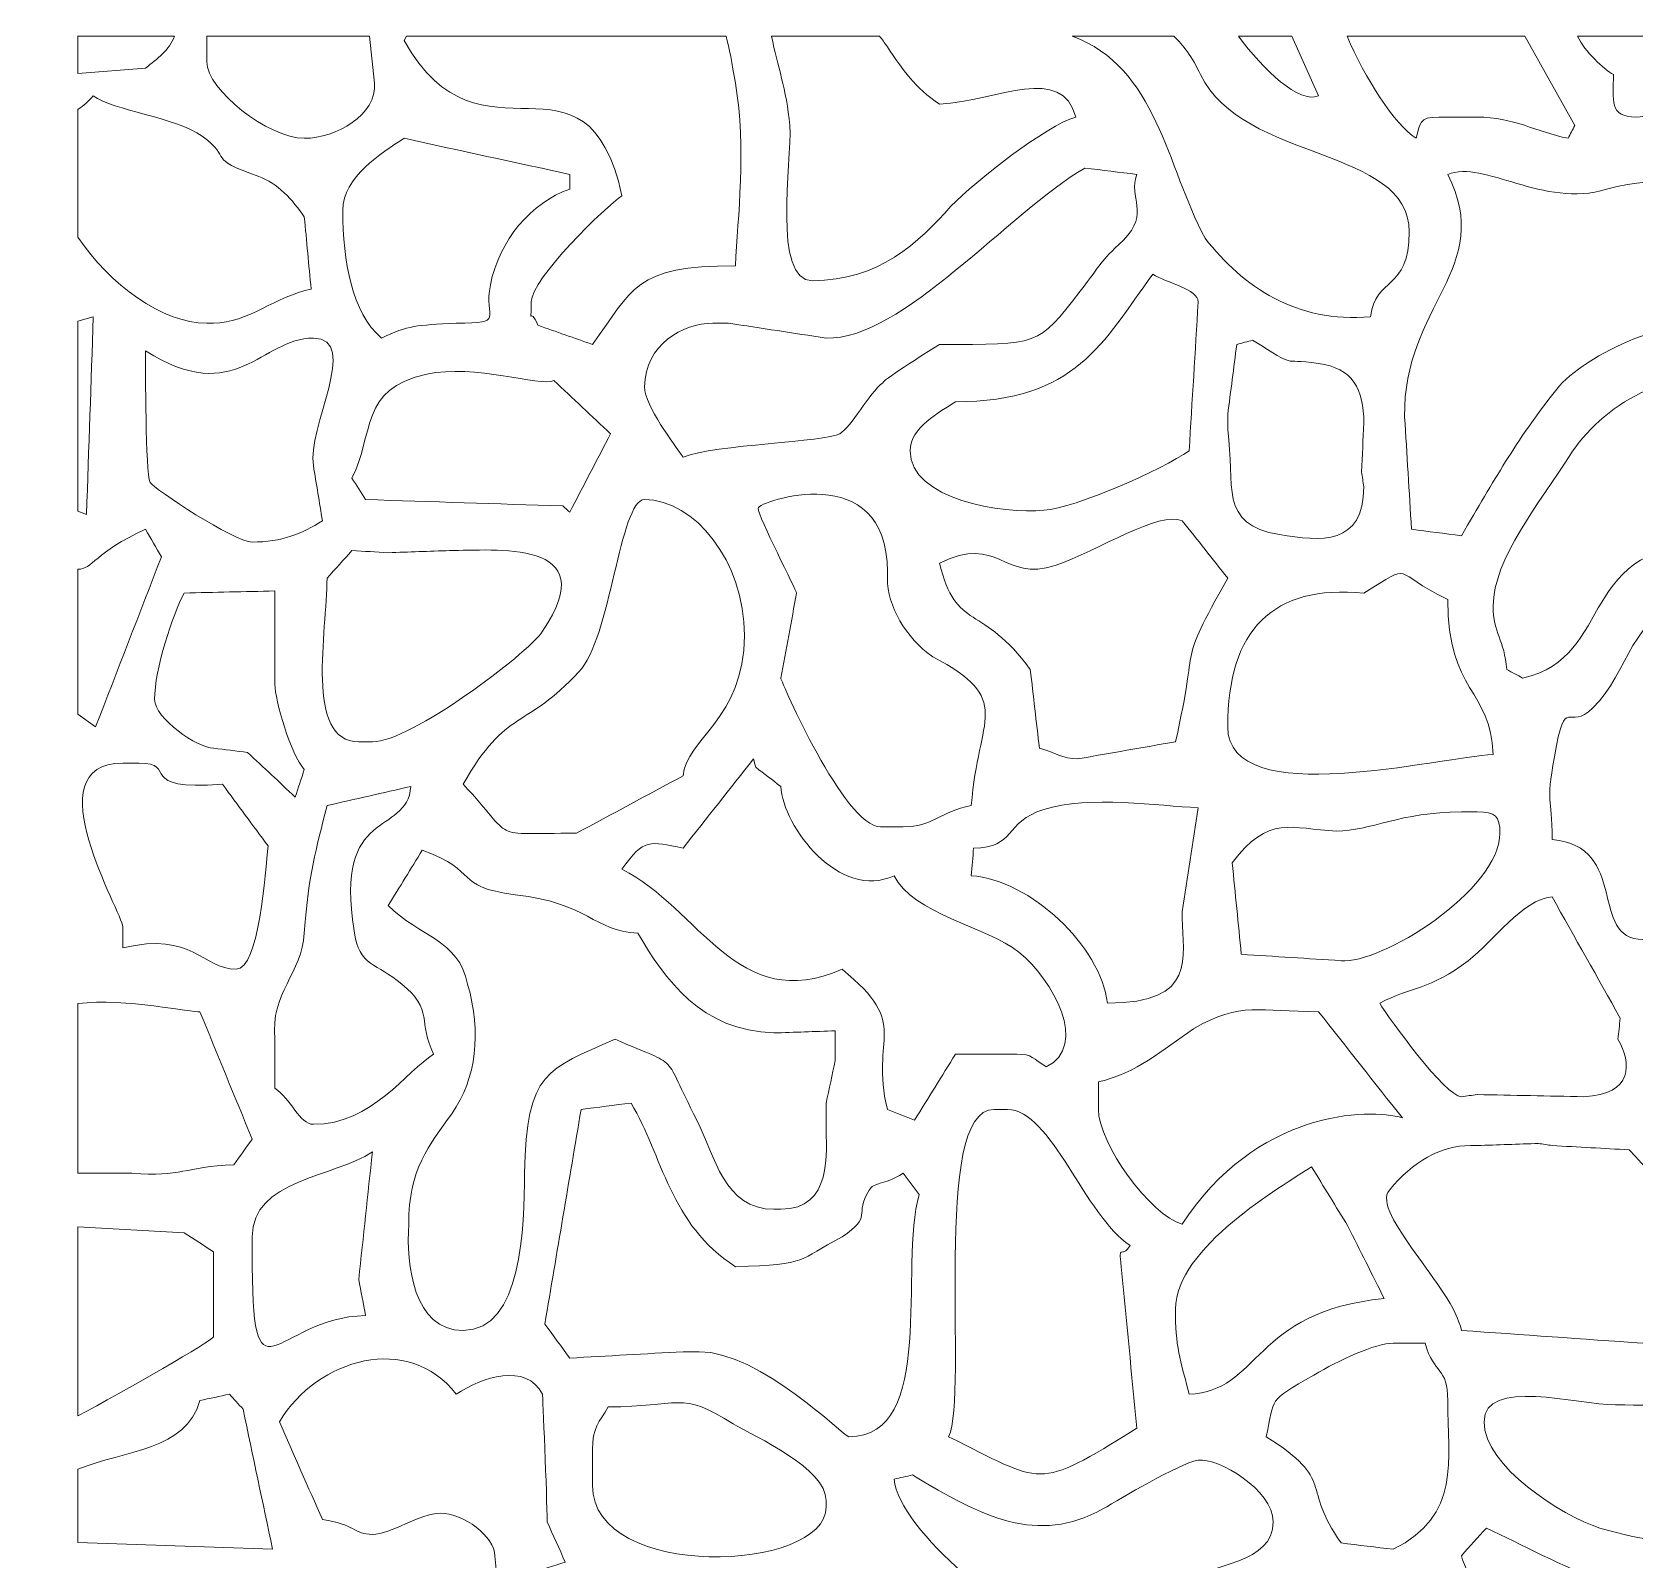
# Model space of a CAD drawing. Header units: millimetres. Extents: x -1220 to 1200, y -590 to 592.
# Drawn here: x -1220 to -540, y -56 to 592 of the extents above; entities that cross this region are included whole.
import ezdxf

# ---------------------------------------------------------------- set-up
doc = ezdxf.new("R2010")
doc.units = ezdxf.units.MM
doc.header["$MEASUREMENT"] = 0
doc.layers.add('Layer 1', color=7, linetype='Continuous')

msp = doc.modelspace()

# ---------------------------------------------------------------- linework, layer by layer
at = {"layer": 'Layer 1', "color": 250, "lineweight": 20}
for points, knots in [([(-1060.7103, 589.9734), (-1060.7103, 589.9734), (-925.1628, 589.9734), (-925.1628, 589.9734), (-923.9048, 584.9845), (-922.6347, 578.5196), (-921.2649, 570.1056), (-916.4563, 542.1663), (-920.3043, 513.3251), (-921.2649, 492.5988), (-964.5622, 492.5988), (-964.5622, 482.6845), (-981.8796, 459.2514), (-989.5758, 461.9545), (-997.2718, 464.6593), (-1004.9701, 467.3624), (-1008.8181, 476.375), (-1007.8556, 465.5591), (-1007.8556, 477.2766), (-1007.8556, 487.1908), (-976.1064, 517.8314), (-969.3708, 522.3397), (-984.7651, 591.7356), (-1029.021, 529.5472), (-1061.7348, 588.1309), (-1061.7348, 588.1309), (-1060.7103, 589.9734), (-1060.7103, 589.9734)], [0, 0, 0, 0, 0.11111111, 0.11111111, 0.11111111, 0.22222222, 0.22222222, 0.22222222, 0.33333333, 0.33333333, 0.33333333, 0.44444444, 0.44444444, 0.44444444, 0.55555556, 0.55555556, 0.55555556, 0.66666667, 0.66666667, 0.66666667, 0.77777778, 0.77777778, 0.77777778, 0.88888889, 0.88888889, 0.88888889, 1, 1, 1, 1]), ([(-1200.05, 574.1723), (-1200.05, 574.1723), (-1200.05, 589.9734), (-1200.05, 589.9734), (-1200.05, 589.9734), (-1159.1469, 589.9734), (-1159.1469, 589.9734), (-1161.3794, 583.9669), (-1166.3976, 580.4408), (-1171.414, 576.4134), (-1171.414, 576.4134), (-1200.05, 574.1723), (-1200.05, 574.1723)], [0, 0, 0, 0, 0.25, 0.25, 0.25, 0.5, 0.5, 0.5, 0.75, 0.75, 0.75, 1, 1, 1, 1]), ([(-1145.436, 589.9734), (-1145.436, 589.9734), (-1076.4142, 589.9734), (-1076.4142, 589.9734), (-1076.4142, 589.9734), (-1074.2395, 570.1056), (-1074.2395, 570.1056), (-1073.2789, 556.5868), (-1090.5963, 546.6725), (-1104.0656, 546.6725), (-1119.46, 546.6725), (-1145.436, 567.4008), (-1145.436, 579.1164), (-1145.436, 579.1164), (-1145.436, 589.9734), (-1145.436, 589.9734)], [0, 0, 0, 0, 0.2, 0.2, 0.2, 0.4, 0.4, 0.4, 0.6, 0.6, 0.6, 0.8, 0.8, 0.8, 1, 1, 1, 1]), ([(-905.8985, 589.9734), (-905.8985, 589.9734), (-860.1209, 589.9734), (-860.1209, 589.9734), (-859.0864, 588.6678), (-857.9902, 587.1694), (-856.806, 585.4259), (-850.0704, 575.5117), (-845.2597, 568.3024), (-834.6781, 561.0912), (-809.6625, 562.8945), (-782.722, 578.2166), (-776.9509, 555.6833), (-789.4576, 552.0805), (-819.2817, 528.6474), (-829.8654, 517.8314), (-843.3368, 502.5111), (-860.6542, 486.2892), (-888.5551, 486.2892), (-905.8725, 486.2892), (-897.2138, 536.7583), (-898.1764, 552.0805), (-899.6481, 567.9376), (-903.3683, 576.9353), (-905.8985, 589.9734)], [0, 0, 0, 0, 0.125, 0.125, 0.125, 0.25, 0.25, 0.25, 0.375, 0.375, 0.375, 0.5, 0.5, 0.5, 0.625, 0.625, 0.625, 0.75, 0.75, 0.75, 0.875, 0.875, 0.875, 1, 1, 1, 1]), ([(-778.4245, 589.9734), (-778.4245, 589.9734), (-735.3768, 589.9734), (-735.3768, 589.9734), (-731.331, 586.2622), (-727.5788, 581.2527), (-724.0363, 573.7085), (-705.9301, 536.4067), (-635.5204, 543.081), (-635.5204, 507.0175), (-635.5204, 481.781), (-649.9522, 488.0906), (-651.8772, 470.967), (-683.6264, 468.264), (-705.7543, 483.5843), (-722.1113, 504.3145), (-738.3223, 534.6557), (-742.6856, 577.0494), (-778.4245, 589.9734)], [0, 0, 0, 0, 0.16666667, 0.16666667, 0.16666667, 0.33333333, 0.33333333, 0.33333333, 0.5, 0.5, 0.5, 0.66666667, 0.66666667, 0.66666667, 0.83333333, 0.83333333, 0.83333333, 1, 1, 1, 1]), ([(-707.9091, 589.9734), (-707.9091, 589.9734), (-685.244, 589.9734), (-685.244, 589.9734), (-685.244, 589.9734), (-674.0051, 564.6977), (-674.0051, 564.6977), (-682.1726, 561.1661), (-697.3113, 575.6969), (-707.9091, 589.9734)], [0, 0, 0, 0, 0.33333333, 0.33333333, 0.33333333, 0.66666667, 0.66666667, 0.66666667, 1, 1, 1, 1]), ([(-661.8299, 589.9734), (-661.8299, 589.9734), (-586.428, 589.9734), (-586.428, 589.9734), (-586.428, 589.9734), (-565.2884, 552.0805), (-565.2884, 552.0805), (-566.249, 550.2772), (-567.2116, 548.4758), (-568.1741, 546.6725), (-581.6433, 549.3756), (-591.2645, 555.6833), (-606.6569, 555.6833), (-612.1084, 555.6833), (-617.5601, 555.6833), (-623.0137, 555.6833), (-631.6724, 555.6833), (-630.7118, 552.9803), (-632.6349, 546.6725), (-641.4354, 552.3779), (-654.5092, 572.3523), (-661.8299, 589.9734)], [0, 0, 0, 0, 0.14285714, 0.14285714, 0.14285714, 0.28571429, 0.28571429, 0.28571429, 0.42857143, 0.42857143, 0.42857143, 0.57142857, 0.57142857, 0.57142857, 0.71428571, 0.71428571, 0.71428571, 0.85714286, 0.85714286, 0.85714286, 1, 1, 1, 1]), ([(-564.1402, 589.9734), (-564.1402, 589.9734), (-524.3314, 589.9734), (-524.3314, 589.9734), (-523.4548, 585.7477), (-522.9555, 580.4408), (-522.9555, 573.7085), (-522.9555, 565.5975), (-529.6892, 555.6833), (-539.3104, 555.6833), (-550.8546, 555.6833), (-548.9316, 562.8945), (-548.9316, 573.7085), (-552.8217, 575.8952), (-561.1069, 583.3758), (-564.1402, 589.9734)], [0, 0, 0, 0, 0.2, 0.2, 0.2, 0.4, 0.4, 0.4, 0.6, 0.6, 0.6, 0.8, 0.8, 0.8, 1, 1, 1, 1]), ([(-1200.05, 504.7372), (-1200.05, 504.7372), (-1200.05, 558.9269), (-1200.05, 558.9269), (-1197.6956, 560.6254), (-1195.4011, 562.4587), (-1193.5419, 564.6977), (-1184.8813, 558.3882), (-1158.9052, 555.6833), (-1147.361, 547.5723), (-1133.8897, 537.66), (-1146.3985, 538.5616), (-1123.308, 530.4506), (-1115.6118, 527.7457), (-1108.8782, 520.5364), (-1104.0656, 513.3251), (-1103.103, 503.1135), (-1102.1426, 492.8999), (-1101.1801, 482.6845), (-1115.6118, 479.9796), (-1128.1186, 468.264), (-1142.5505, 468.264), (-1143.513, 468.264), (-1144.4734, 468.264), (-1145.436, 468.264), (-1164.4087, 468.264), (-1186.4888, 484.673), (-1200.05, 504.7372)], [0, 0, 0, 0, 0.11111111, 0.11111111, 0.11111111, 0.22222222, 0.22222222, 0.22222222, 0.33333333, 0.33333333, 0.33333333, 0.44444444, 0.44444444, 0.44444444, 0.55555556, 0.55555556, 0.55555556, 0.66666667, 0.66666667, 0.66666667, 0.77777778, 0.77777778, 0.77777778, 0.88888889, 0.88888889, 0.88888889, 1, 1, 1, 1]), ([(-1071.3539, 461.9545), (-1083.8627, 472.7703), (-1087.7109, 494.4001), (-1087.7109, 516.0301), (-1087.7109, 530.4506), (-1071.3539, 540.3648), (-1061.7348, 546.6725), (-1038.3228, 541.5658), (-1014.9068, 536.4609), (-991.4988, 531.3504), (-991.4988, 529.2496), (-991.4988, 527.1471), (-991.4988, 525.0427), (-1007.8556, 519.6348), (-1021.3269, 503.4128), (-1025.173, 484.4859), (-1028.0606, 470.0654), (-1018.4393, 468.264), (-1039.6047, 468.264), (-1056.9221, 467.3624), (-1059.8097, 467.3624), (-1071.3539, 461.9545)], [0, 0, 0, 0, 0.14285714, 0.14285714, 0.14285714, 0.28571429, 0.28571429, 0.28571429, 0.42857143, 0.42857143, 0.42857143, 0.57142857, 0.57142857, 0.57142857, 0.71428571, 0.71428571, 0.71428571, 0.85714286, 0.85714286, 0.85714286, 1, 1, 1, 1]), ([(-619.1655, 531.3504), (-603.7713, 537.66), (-578.7557, 516.9317), (-551.8192, 525.0427), (-501.7941, 538.7767), (-497.94, 505.521), (-497.94, 465.5591), (-521.0305, 474.5736), (-561.4383, 454.7451), (-572.9846, 440.3264), (-591.2645, 416.8933), (-598.9607, 402.4727), (-613.3944, 378.138), (-620.4456, 379.0415), (-627.5027, 379.9412), (-634.56, 380.8429), (-635.5204, 396.7674), (-636.4829, 412.6881), (-637.4455, 428.609), (-638.4061, 475.4733), (-598.9607, 491.6953), (-619.1655, 531.3504)], [0, 0, 0, 0, 0.14285714, 0.14285714, 0.14285714, 0.28571429, 0.28571429, 0.28571429, 0.42857143, 0.42857143, 0.42857143, 0.57142857, 0.57142857, 0.57142857, 0.71428571, 0.71428571, 0.71428571, 0.85714286, 0.85714286, 0.85714286, 1, 1, 1, 1]), ([(-775.0277, 481.781), (-793.3057, 458.3516), (-792.3451, 459.2514), (-834.6781, 459.2514), (-837.5635, 457.4482), (-857.7685, 444.8327), (-858.7291, 443.0295), (-864.5022, 438.5232), (-872.1983, 424.1027), (-877.011, 421.3996), (-882.7821, 417.793), (-929.9255, 416.8933), (-943.3947, 411.4854), (-947.2429, 416.8933), (-959.7516, 433.1153), (-959.7516, 441.2262), (-959.7516, 459.2514), (-943.3947, 468.264), (-930.888, 468.264), (-928.6415, 468.264), (-926.3949, 468.264), (-924.1525, 468.264), (-910.3596, 466.1633), (-896.5708, 464.0589), (-882.7821, 461.9545), (-850.9051, 460.7741), (-805.1334, 515.3604), (-773.1027, 534.0553), (-765.7221, 533.1537), (-758.3494, 532.252), (-750.9728, 531.3504), (-754.8209, 521.4361), (-745.2017, 515.1285), (-756.7459, 503.4128), (-767.3296, 493.4985), (-765.4046, 494.4001), (-775.0277, 481.781)], [0, 0, 0, 0, 0.08333333, 0.08333333, 0.08333333, 0.16666667, 0.16666667, 0.16666667, 0.25, 0.25, 0.25, 0.33333333, 0.33333333, 0.33333333, 0.41666667, 0.41666667, 0.41666667, 0.5, 0.5, 0.5, 0.58333333, 0.58333333, 0.58333333, 0.66666667, 0.66666667, 0.66666667, 0.75, 0.75, 0.75, 0.83333333, 0.83333333, 0.83333333, 0.91666667, 0.91666667, 0.91666667, 1, 1, 1, 1]), ([(-728.8449, 414.1883), (-740.3891, 406.0774), (-776.9509, 389.8555), (-790.4201, 388.9538), (-807.7375, 387.1524), (-847.1848, 393.4601), (-847.1848, 414.1883), (-847.1848, 424.1027), (-834.6781, 430.4122), (-827.9425, 434.9185), (-776.9509, 434.9185), (-765.4046, 460.1512), (-744.2392, 488.9922), (-738.466, 485.3876), (-724.9967, 482.6845), (-724.9967, 477.2766), (-726.2768, 456.2491), (-727.5609, 435.2197), (-728.8449, 414.1883)], [0, 0, 0, 0, 0.16666667, 0.16666667, 0.16666667, 0.33333333, 0.33333333, 0.33333333, 0.5, 0.5, 0.5, 0.66666667, 0.66666667, 0.66666667, 0.83333333, 0.83333333, 0.83333333, 1, 1, 1, 1]), ([(-1200.05, 388.5648), (-1200.05, 388.5648), (-1200.05, 469.1319), (-1200.05, 469.1319), (-1200.05, 469.1319), (-1193.5419, 470.967), (-1193.5419, 470.967), (-1194.5044, 443.0295), (-1195.465, 415.0901), (-1196.4276, 387.1524), (-1196.4276, 387.1524), (-1200.05, 388.5648), (-1200.05, 388.5648)], [0, 0, 0, 0, 0.25, 0.25, 0.25, 0.5, 0.5, 0.5, 0.75, 0.75, 0.75, 1, 1, 1, 1]), ([(-1126.1956, 375.4349), (-1133.8897, 375.4349), (-1167.5639, 397.9664), (-1169.4889, 400.6714), (-1171.414, 405.1777), (-1171.414, 449.3372), (-1171.414, 456.5484), (-1132.9292, 432.2136), (-1122.3455, 461.9545), (-1100.2176, 461.9545), (-1080.0126, 461.9545), (-1103.103, 423.201), (-1100.2176, 407.8807), (-1098.9335, 400.0709), (-1097.6494, 392.2611), (-1096.3694, 384.4475), (-1105.0281, 379.0415), (-1113.6868, 375.4349), (-1126.1956, 375.4349)], [0, 0, 0, 0, 0.16666667, 0.16666667, 0.16666667, 0.33333333, 0.33333333, 0.33333333, 0.5, 0.5, 0.5, 0.66666667, 0.66666667, 0.66666667, 0.83333333, 0.83333333, 0.83333333, 1, 1, 1, 1]), ([(-712.49, 423.201), (-712.49, 425.3054), (-712.49, 427.4098), (-712.49, 429.5106), (-711.206, 439.4248), (-709.9219, 449.3372), (-708.6399, 459.2514), (-706.3934, 459.8538), (-704.1489, 460.4542), (-701.9063, 461.0547), (-681.7034, 448.4374), (-691.3225, 453.8435), (-674.0051, 451.1404), (-659.5734, 449.3372), (-654.7629, 440.3264), (-654.7629, 425.9041), (-655.0804, 418.9978), (-655.4019, 412.0877), (-655.7254, 405.1777), (-655.4019, 403.0769), (-655.0804, 400.9725), (-654.7629, 398.868), (-654.7629, 373.8599), (-673.1645, 375.7174), (-690.4799, 378.5889), (-716.7235, 382.9398), (-709.2369, 399.3451), (-712.49, 423.201)], [0, 0, 0, 0, 0.11111111, 0.11111111, 0.11111111, 0.22222222, 0.22222222, 0.22222222, 0.33333333, 0.33333333, 0.33333333, 0.44444444, 0.44444444, 0.44444444, 0.55555556, 0.55555556, 0.55555556, 0.66666667, 0.66666667, 0.66666667, 0.77777778, 0.77777778, 0.77777778, 0.88888889, 0.88888889, 0.88888889, 1, 1, 1, 1]), ([(-1083.8627, 402.4727), (-1074.2395, 421.3996), (-1080.9772, 440.3264), (-1052.1116, 446.6342), (-1031.9066, 451.1404), (-1004.0055, 441.2262), (-998.2344, 443.9293), (-990.2168, 436.4225), (-982.1972, 428.912), (-974.1814, 421.3996), (-979.9546, 410.2844), (-985.7277, 399.1692), (-991.4988, 388.0522), (-992.4613, 388.9538), (-993.4238, 389.8555), (-994.3864, 390.7571), (-1022.2875, 391.6587), (-1050.1885, 392.5604), (-1078.0896, 393.4601), (-1080.0126, 396.4644), (-1081.9376, 399.4704), (-1083.8627, 402.4727)], [0, 0, 0, 0, 0.14285714, 0.14285714, 0.14285714, 0.28571429, 0.28571429, 0.28571429, 0.42857143, 0.42857143, 0.42857143, 0.57142857, 0.57142857, 0.57142857, 0.71428571, 0.71428571, 0.71428571, 0.85714286, 0.85714286, 0.85714286, 1, 1, 1, 1]), ([(-599.9232, 348.3972), (-599.9232, 367.9993), (-579.8981, 392.6708), (-567.4511, 412.1457), (-554.7826, 431.9667), (-523.323, 454.8387), (-496.015, 436.7199), (-470.0391, 419.5964), (-482.5458, 388.0522), (-503.7133, 375.4349), (-566.249, 375.4349), (-547.0066, 326.7673), (-587.4144, 317.7566), (-589.657, 318.9594), (-591.9034, 320.1603), (-594.1521, 321.3612), (-595.1126, 333.9785), (-599.9232, 336.6815), (-599.9232, 348.3972)], [0, 0, 0, 0, 0.16666667, 0.16666667, 0.16666667, 0.33333333, 0.33333333, 0.33333333, 0.5, 0.5, 0.5, 0.66666667, 0.66666667, 0.66666667, 0.83333333, 0.83333333, 0.83333333, 1, 1, 1, 1]), ([(-895.2888, 353.8051), (-895.2888, 354.7067), (-911.6456, 386.249), (-911.6456, 389.8555), (-911.6456, 392.5604), (-856.806, 411.4854), (-856.806, 362.8195), (-856.806, 361.9161), (-856.806, 361.0163), (-856.806, 360.1146), (-856.806, 348.3972), (-849.1079, 334.8801), (-837.5635, 326.7673), (-802.9268, 308.742), (-818.3212, 301.5346), (-821.2067, 263.6809), (-834.6781, 260.976), (-837.5635, 254.6683), (-850.0704, 254.6683), (-853.2734, 254.6683), (-856.4825, 254.6683), (-859.6916, 254.6683), (-875.0859, 254.6683), (-902.0224, 316.853), (-902.0224, 317.7566), (-899.7779, 329.7734), (-897.5314, 341.7921), (-895.2888, 353.8051)], [0, 0, 0, 0, 0.11111111, 0.11111111, 0.11111111, 0.22222222, 0.22222222, 0.22222222, 0.33333333, 0.33333333, 0.33333333, 0.44444444, 0.44444444, 0.44444444, 0.55555556, 0.55555556, 0.55555556, 0.66666667, 0.66666667, 0.66666667, 0.77777778, 0.77777778, 0.77777778, 0.88888889, 0.88888889, 0.88888889, 1, 1, 1, 1]), ([(-988.6133, 251.9653), (-1027.098, 251.9653), (-1013.6288, 248.3588), (-1036.7193, 272.6935), (-1018.4393, 305.1393), (-1009.7806, 296.1248), (-987.6527, 320.4596), (-974.1814, 333.9785), (-970.3353, 393.4601), (-959.7516, 393.4601), (-938.5842, 393.4601), (-917.4188, 367.324), (-917.4188, 335.7799), (-917.4188, 300.6311), (-942.4322, 291.6203), (-943.3947, 276.2982), (-958.4656, 268.1872), (-973.5385, 260.0763), (-988.6133, 251.9653)], [0, 0, 0, 0, 0.16666667, 0.16666667, 0.16666667, 0.33333333, 0.33333333, 0.33333333, 0.5, 0.5, 0.5, 0.66666667, 0.66666667, 0.66666667, 0.83333333, 0.83333333, 0.83333333, 1, 1, 1, 1]), ([(-796.1933, 321.3612), (-816.3962, 349.3006), (-827.9425, 337.5832), (-834.6781, 366.4224), (-809.6625, 379.0415), (-807.7375, 358.3114), (-785.6096, 365.5226), (-767.3296, 371.8303), (-741.3535, 388.9538), (-731.7304, 384.4475), (-725.3143, 376.3366), (-718.9022, 368.2256), (-712.49, 360.1146), (-734.618, 320.4596), (-724.0363, 336.6815), (-734.618, 290.7169), (-748.4047, 288.3168), (-762.1976, 285.915), (-775.9883, 283.5094), (-782.722, 283.5094), (-785.6096, 286.2124), (-792.3451, 288.0138), (-793.6233, 299.1327), (-794.9093, 310.2479), (-796.1933, 321.3612)], [0, 0, 0, 0, 0.125, 0.125, 0.125, 0.25, 0.25, 0.25, 0.375, 0.375, 0.375, 0.5, 0.5, 0.5, 0.625, 0.625, 0.625, 0.75, 0.75, 0.75, 0.875, 0.875, 0.875, 1, 1, 1, 1]), ([(-1200.05, 302.468), (-1200.05, 302.468), (-1200.05, 363.897), (-1200.05, 363.897), (-1194.0172, 363.8166), (-1192.9529, 371.0428), (-1171.414, 380.8429), (-1169.1674, 376.9408), (-1166.921, 373.0331), (-1164.6784, 369.1272), (-1173.9781, 345.0955), (-1183.2778, 321.0637), (-1192.5794, 297.0284), (-1192.5794, 297.0284), (-1200.05, 302.468), (-1200.05, 302.468)], [0, 0, 0, 0, 0.2, 0.2, 0.2, 0.4, 0.4, 0.4, 0.6, 0.6, 0.6, 0.8, 0.8, 0.8, 1, 1, 1, 1]), ([(-1080.9772, 290.7169), (-1104.0656, 290.7169), (-1094.4443, 337.5832), (-1094.4443, 360.1146), (-1090.9139, 364.0205), (-1087.3893, 367.9264), (-1083.8627, 371.8303), (-1078.7306, 371.5329), (-1073.5965, 371.2317), (-1068.4684, 370.9305), (-1059.8097, 371.2317), (-1051.151, 371.5329), (-1042.4904, 371.8303), (-1024.2124, 371.8303), (-976.1064, 377.2382), (-1003.0451, 337.5832), (-1009.7806, 327.669), (-1058.8472, 290.7169), (-1075.204, 290.7169), (-1077.1271, 290.7169), (-1079.0522, 290.7169), (-1080.9772, 290.7169)], [0, 0, 0, 0, 0.14285714, 0.14285714, 0.14285714, 0.28571429, 0.28571429, 0.28571429, 0.42857143, 0.42857143, 0.42857143, 0.57142857, 0.57142857, 0.57142857, 0.71428571, 0.71428571, 0.71428571, 0.85714286, 0.85714286, 0.85714286, 1, 1, 1, 1]), ([(-599.9232, 285.3108), (-622.0531, 284.4091), (-712.49, 260.976), (-712.49, 297.0284), (-712.49, 338.483), (-693.2476, 357.4116), (-654.7629, 353.8051), (-632.6349, 367.324), (-644.1791, 362.8195), (-619.1655, 351.1021), (-619.1655, 311.447), (-600.8858, 313.2503), (-599.9232, 285.3108)], [0, 0, 0, 0, 0.25, 0.25, 0.25, 0.5, 0.5, 0.5, 0.75, 0.75, 0.75, 1, 1, 1, 1]), ([(-1142.5505, 288.0138), (-1149.286, 288.0138), (-1167.5639, 300.6311), (-1167.5639, 308.742), (-1167.5639, 321.3612), (-1159.8698, 344.7943), (-1155.0572, 353.8051), (-1142.2268, 354.1063), (-1129.3986, 354.4074), (-1116.5724, 354.7067), (-1116.5724, 341.4909), (-1116.5724, 328.2731), (-1116.5724, 315.0535), (-1116.5724, 308.742), (-1109.8388, 285.3108), (-1104.0656, 279.0012), (-1105.3456, 275.101), (-1106.6316, 271.1933), (-1107.9137, 267.2874), (-1114.6493, 273.5951), (-1121.3849, 279.9028), (-1128.1186, 286.2124), (-1132.9292, 286.8148), (-1137.7398, 287.4152), (-1142.5505, 288.0138)], [0, 0, 0, 0, 0.125, 0.125, 0.125, 0.25, 0.25, 0.25, 0.375, 0.375, 0.375, 0.5, 0.5, 0.5, 0.625, 0.625, 0.625, 0.75, 0.75, 0.75, 0.875, 0.875, 0.875, 1, 1, 1, 1]), ([(-574.9077, 249.2622), (-574.9077, 269.087), (-577.7952, 262.7793), (-573.9471, 284.4091), (-569.1366, 312.3487), (-568.1741, 294.3234), (-557.5903, 305.1393), (-542.1961, 320.4596), (-541.2355, 344.7943), (-517.1825, 351.1021), (-511.0858, 318.9594), (-504.9933, 286.8148), (-498.9026, 254.6683), (-493.1295, 230.3354), (-515.2574, 219.5214), (-520.0701, 206.9022), (-525.5196, 206.9022), (-530.9713, 206.9022), (-536.4228, 206.9022), (-559.5154, 206.9022), (-542.1961, 246.5574), (-574.9077, 249.2622)], [0, 0, 0, 0, 0.14285714, 0.14285714, 0.14285714, 0.28571429, 0.28571429, 0.28571429, 0.42857143, 0.42857143, 0.42857143, 0.57142857, 0.57142857, 0.57142857, 0.71428571, 0.71428571, 0.71428571, 0.85714286, 0.85714286, 0.85714286, 1, 1, 1, 1]), ([(-1181.0352, 212.3103), (-1181.0352, 217.7182), (-1219.5199, 281.7061), (-1181.0352, 281.7061), (-1178.7886, 281.7061), (-1176.5422, 281.7061), (-1174.2996, 281.7061), (-1156.9801, 281.7061), (-1176.2226, 269.9905), (-1138.7023, 272.6935), (-1132.2862, 263.9821), (-1125.8741, 255.2726), (-1119.46, 246.5574), (-1120.4224, 235.7434), (-1123.308, 194.285), (-1132.9292, 194.285), (-1147.361, 194.285), (-1151.2092, 210.5069), (-1181.0352, 203.2976), (-1181.0352, 206.3036), (-1181.0352, 209.3079), (-1181.0352, 212.3103)], [0, 0, 0, 0, 0.14285714, 0.14285714, 0.14285714, 0.28571429, 0.28571429, 0.28571429, 0.42857143, 0.42857143, 0.42857143, 0.57142857, 0.57142857, 0.57142857, 0.71428571, 0.71428571, 0.71428571, 0.85714286, 0.85714286, 0.85714286, 1, 1, 1, 1]), ([(-876.0463, 194.285), (-920.3043, 174.4584), (-936.6611, 220.4212), (-969.3708, 236.6431), (-959.7516, 250.162), (-957.8267, 248.3588), (-943.3947, 245.6557), (-933.4521, 258.273), (-923.5075, 270.8903), (-913.5706, 283.5094), (-913.2472, 282.3085), (-912.9256, 281.1075), (-912.6062, 279.9028), (-909.0776, 277.1998), (-905.551, 274.4949), (-902.0224, 271.7919), (-901.0618, 254.6683), (-877.011, 223.1243), (-853.9184, 233.9401), (-846.2222, 217.7182), (-814.4731, 212.3103), (-801.0038, 201.4963), (-786.5721, 189.7787), (-771.1777, 161.8411), (-789.4576, 152.8267), (-795.2308, 156.4332), (-795.2308, 158.2364), (-801.9644, 158.2364), (-810.623, 158.2364), (-819.2817, 158.2364), (-827.9425, 158.2364), (-833.7136, 148.9246), (-839.4867, 139.6089), (-845.2597, 130.297), (-849.1079, 131.801), (-852.9559, 133.3012), (-856.806, 134.8033), (-864.5022, 166.3474), (-846.2222, 169.9521), (-876.0463, 194.285)], [0, 0, 0, 0, 0.07692308, 0.07692308, 0.07692308, 0.15384615, 0.15384615, 0.15384615, 0.23076923, 0.23076923, 0.23076923, 0.30769231, 0.30769231, 0.30769231, 0.38461538, 0.38461538, 0.38461538, 0.46153846, 0.46153846, 0.46153846, 0.53846154, 0.53846154, 0.53846154, 0.61538462, 0.61538462, 0.61538462, 0.69230769, 0.69230769, 0.69230769, 0.76923077, 0.76923077, 0.76923077, 0.84615385, 0.84615385, 0.84615385, 0.92307692, 0.92307692, 0.92307692, 1, 1, 1, 1]), ([(-1058.8472, 271.7919), (-1060.7722, 250.162), (-1091.5589, 263.6809), (-1082.8982, 210.5069), (-1080.9772, 195.1848), (-1073.2789, 196.988), (-1062.6952, 187.9773), (-1049.226, 177.1614), (-1055.9615, 171.7553), (-1049.226, 158.2364), (-1060.7722, 151.0253), (-1075.204, 128.4938), (-1100.2176, 128.4938), (-1105.9887, 128.4938), (-1109.8388, 139.3078), (-1116.5724, 143.8159), (-1116.5724, 150.7279), (-1116.5724, 157.636), (-1116.5724, 164.5442), (-1118.4975, 184.3708), (-1105.0281, 192.4817), (-1104.0656, 209.6072), (-1102.1426, 235.7434), (-1099.255, 243.8543), (-1094.4443, 263.6809), (-1082.5767, 266.384), (-1070.711, 269.087), (-1058.8472, 271.7919)], [0, 0, 0, 0, 0.11111111, 0.11111111, 0.11111111, 0.22222222, 0.22222222, 0.22222222, 0.33333333, 0.33333333, 0.33333333, 0.44444444, 0.44444444, 0.44444444, 0.55555556, 0.55555556, 0.55555556, 0.66666667, 0.66666667, 0.66666667, 0.77777778, 0.77777778, 0.77777778, 0.88888889, 0.88888889, 0.88888889, 1, 1, 1, 1]), ([(-763.4816, 179.8663), (-766.369, 204.1993), (-796.1933, 232.1369), (-821.2067, 233.9401), (-820.8852, 237.846), (-820.5638, 241.7537), (-820.2463, 245.6557), (-802.242, 245.6557), (-807.4559, 256.7204), (-790.474, 262.0516), (-771.0719, 268.1404), (-741.783, 263.434), (-724.9967, 262.7793), (-727.2393, 248.0613), (-729.4859, 233.3415), (-731.7304, 218.6179), (-731.7304, 217.7182), (-731.7304, 216.8166), (-731.7304, 215.9149), (-731.7304, 199.6929), (-724.9967, 179.8663), (-763.4816, 179.8663)], [0, 0, 0, 0, 0.14285714, 0.14285714, 0.14285714, 0.28571429, 0.28571429, 0.28571429, 0.42857143, 0.42857143, 0.42857143, 0.57142857, 0.57142857, 0.57142857, 0.71428571, 0.71428571, 0.71428571, 0.85714286, 0.85714286, 0.85714286, 1, 1, 1, 1]), ([(-710.565, 239.348), (-695.1707, 260.0763), (-685.5514, 253.7685), (-666.307, 252.8651), (-651.8772, 252.8651), (-639.3705, 260.976), (-613.3944, 260.976), (-611.148, 260.976), (-608.8993, 260.976), (-606.6569, 260.976), (-598.9607, 260.976), (-597.0376, 259.1765), (-597.0376, 251.9653), (-597.0376, 227.6324), (-648.0292, 196.0882), (-664.386, 197.8896), (-678.4943, 198.7913), (-692.6047, 199.6929), (-706.7168, 200.5927), (-707.9969, 213.513), (-709.2809, 226.4314), (-710.565, 239.348)], [0, 0, 0, 0, 0.14285714, 0.14285714, 0.14285714, 0.28571429, 0.28571429, 0.28571429, 0.42857143, 0.42857143, 0.42857143, 0.57142857, 0.57142857, 0.57142857, 0.71428571, 0.71428571, 0.71428571, 0.85714286, 0.85714286, 0.85714286, 1, 1, 1, 1]), ([(-1036.7193, 41.0727), (-1057.8847, 41.0727), (-1060.7722, 69.0121), (-1059.8097, 86.1356), (-1059.8097, 109.5669), (-1051.151, 119.4812), (-1041.5298, 133.0001), (-1030.946, 148.3222), (-1029.021, 167.2472), (-1034.7942, 187.9773), (-1038.6443, 206.9022), (-1054.9971, 207.8039), (-1068.4684, 221.3228), (-1063.6577, 229.1345), (-1058.8472, 236.9442), (-1054.0367, 244.7541), (-1029.021, 235.7434), (-1041.5298, 229.4338), (-1014.5892, 225.8291), (-982.8401, 222.2245), (-981.8796, 210.5069), (-962.6372, 209.6072), (-951.0909, 189.7787), (-935.6966, 168.1488), (-904.91, 167.2472), (-896.2513, 167.5484), (-887.5926, 167.8514), (-878.9339, 168.1488), (-878.9339, 163.9456), (-878.9339, 159.7405), (-878.9339, 155.5316), (-880.214, 149.5232), (-881.498, 143.5166), (-882.7821, 137.5064), (-882.7821, 134.5059), (-882.7821, 131.4979), (-882.7821, 128.4938), (-882.7821, 116.7782), (-879.8964, 92.4452), (-902.0224, 92.4452), (-902.9869, 92.4452), (-903.9475, 92.4452), (-904.91, 92.4452), (-926.0775, 92.4452), (-929.9255, 114.9748), (-937.6217, 130.297), (-953.014, 160.0379), (-943.3947, 151.9269), (-972.2563, 164.5442), (-1001.12, 151.9269), (-1009.7806, 151.0253), (-1010.7432, 107.7655), (-1010.7432, 85.234), (-1011.7038, 41.0727), (-1036.7193, 41.0727)], [0, 0, 0, 0, 0.05555556, 0.05555556, 0.05555556, 0.11111111, 0.11111111, 0.11111111, 0.16666667, 0.16666667, 0.16666667, 0.22222222, 0.22222222, 0.22222222, 0.27777778, 0.27777778, 0.27777778, 0.33333333, 0.33333333, 0.33333333, 0.38888889, 0.38888889, 0.38888889, 0.44444444, 0.44444444, 0.44444444, 0.5, 0.5, 0.5, 0.55555556, 0.55555556, 0.55555556, 0.61111111, 0.61111111, 0.61111111, 0.66666667, 0.66666667, 0.66666667, 0.72222222, 0.72222222, 0.72222222, 0.77777778, 0.77777778, 0.77777778, 0.83333333, 0.83333333, 0.83333333, 0.88888889, 0.88888889, 0.88888889, 0.94444444, 0.94444444, 0.94444444, 1, 1, 1, 1]), ([(-613.3944, 140.2113), (-620.1281, 140.2113), (-644.1791, 173.5567), (-648.0292, 179.8663), (-634.56, 187.0738), (-626.8617, 185.2724), (-610.5068, 197.8896), (-599.9232, 206.0026), (-587.4144, 224.0259), (-574.9077, 224.9275), (-565.2884, 207.8039), (-555.6653, 190.6803), (-546.046, 173.5567), (-546.3635, 170.5545), (-546.6851, 167.5484), (-547.0066, 164.5442), (-541.2355, 154.6299), (-540.2729, 141.1111), (-561.4383, 140.2113), (-576.5113, 140.5125), (-591.5821, 140.8135), (-606.6569, 141.1111), (-608.8993, 140.8135), (-611.148, 140.5125), (-613.3944, 140.2113)], [0, 0, 0, 0, 0.125, 0.125, 0.125, 0.25, 0.25, 0.25, 0.375, 0.375, 0.375, 0.5, 0.5, 0.5, 0.625, 0.625, 0.625, 0.75, 0.75, 0.75, 0.875, 0.875, 0.875, 1, 1, 1, 1]), ([(-1200.05, 107.7655), (-1200.05, 107.7655), (-1200.05, 179.6905), (-1200.05, 179.6905), (-1180.0547, 182.1971), (-1151.4207, 175.6799), (-1148.3216, 176.2598), (-1140.9449, 158.2364), (-1133.5683, 140.2113), (-1126.1956, 122.1861), (-1128.7597, 118.5814), (-1131.3217, 114.9748), (-1133.8897, 111.3701), (-1155.0572, 110.4705), (-1156.0197, 105.9642), (-1177.1872, 107.7655), (-1183.5993, 107.7655), (-1190.0114, 107.7655), (-1196.4276, 107.7655), (-1196.4276, 107.7655), (-1200.05, 107.7655), (-1200.05, 107.7655)], [0, 0, 0, 0, 0.14285714, 0.14285714, 0.14285714, 0.28571429, 0.28571429, 0.28571429, 0.42857143, 0.42857143, 0.42857143, 0.57142857, 0.57142857, 0.57142857, 0.71428571, 0.71428571, 0.71428571, 0.85714286, 0.85714286, 0.85714286, 1, 1, 1, 1]), ([(-731.7304, 86.1356), (-745.2017, 89.7403), (-767.3296, 120.3828), (-767.3296, 134.8033), (-767.3296, 138.7092), (-767.3296, 142.6169), (-767.3296, 146.519), (-750.9728, 150.1236), (-740.3891, 160.0379), (-726.9218, 169.0505), (-706.7168, 180.7661), (-699.0208, 176.2598), (-674.0051, 176.2598), (-662.1394, 161.2407), (-650.2718, 146.2216), (-638.4061, 131.1968), (-652.5981, 135.6881), (-700.9078, 134.143), (-731.7304, 86.1356)], [0, 0, 0, 0, 0.16666667, 0.16666667, 0.16666667, 0.33333333, 0.33333333, 0.33333333, 0.5, 0.5, 0.5, 0.66666667, 0.66666667, 0.66666667, 0.83333333, 0.83333333, 0.83333333, 1, 1, 1, 1]), ([(-1002.0825, 43.7757), (-996.9505, 74.1226), (-991.8182, 104.462), (-986.6882, 134.8033), (-979.6331, 135.705), (-972.5759, 136.6048), (-965.5227, 137.5064), (-952.0534, 114.9748), (-949.168, 86.1356), (-921.2649, 68.1123), (-889.5157, 69.0121), (-895.2888, 70.8153), (-876.0463, 80.7277), (-862.579, 89.7403), (-871.2377, 89.7403), (-864.5022, 100.5561), (-862.579, 104.1608), (-858.7291, 102.3575), (-850.0704, 107.7655), (-847.8238, 104.7632), (-845.5793, 101.7571), (-843.3368, 98.7529), (-851.9955, 68.1123), (-835.6385, -3.9904), (-873.1609, -3.9904), (-875.0859, -3.9904), (-910.6831, 32.0601), (-936.6611, 32.0601), (-938.9037, 32.0601), (-941.1483, 32.0601), (-943.3947, 32.0601), (-959.4281, 31.1603), (-975.4614, 30.2587), (-991.4988, 29.357), (-995.0254, 34.1644), (-998.554, 38.9738), (-1002.0825, 43.7757)], [0, 0, 0, 0, 0.08333333, 0.08333333, 0.08333333, 0.16666667, 0.16666667, 0.16666667, 0.25, 0.25, 0.25, 0.33333333, 0.33333333, 0.33333333, 0.41666667, 0.41666667, 0.41666667, 0.5, 0.5, 0.5, 0.58333333, 0.58333333, 0.58333333, 0.66666667, 0.66666667, 0.66666667, 0.75, 0.75, 0.75, 0.83333333, 0.83333333, 0.83333333, 0.91666667, 0.91666667, 0.91666667, 1, 1, 1, 1]), ([(-750.9728, -0.3839), (-794.2683, -27.4198), (-790.4201, -23.817), (-830.828, -3.9904), (-822.1693, 14.0348), (-838.5261, 134.8033), (-811.5876, 134.8033), (-809.6625, 134.8033), (-807.7375, 134.8033), (-805.8144, 134.8033), (-787.5346, 134.8033), (-773.1027, 89.7403), (-753.8604, 77.123), (-757.7084, 70.8153), (-758.6709, 78.9263), (-757.7084, 68.1123), (-755.4618, 45.2816), (-753.2154, 22.4488), (-750.9728, -0.3839)], [0, 0, 0, 0, 0.16666667, 0.16666667, 0.16666667, 0.33333333, 0.33333333, 0.33333333, 0.5, 0.5, 0.5, 0.66666667, 0.66666667, 0.66666667, 0.83333333, 0.83333333, 0.83333333, 1, 1, 1, 1]), ([(-1078.0896, 47.3822), (-1117.5369, 46.4806), (-1126.1956, 5.0241), (-1126.1956, 74.42), (-1126.1956, 76.5244), (-1126.1956, 78.627), (-1126.1956, 80.7277), (-1126.1956, 105.0606), (-1091.5589, 105.9642), (-1075.204, 116.7782), (-1077.1271, 98.7529), (-1079.0522, 80.7277), (-1080.9772, 62.7044), (-1080.0126, 57.5976), (-1079.0522, 52.4927), (-1078.0896, 47.3822)], [0, 0, 0, 0, 0.2, 0.2, 0.2, 0.4, 0.4, 0.4, 0.6, 0.6, 0.6, 0.8, 0.8, 0.8, 1, 1, 1, 1]), ([(-613.3944, 41.0727), (-616.9191, 59.2699), (-651.9132, 90.8814), (-643.9276, 100.5918), (-634.0607, 112.5804), (-622.1709, 119.4812), (-609.5443, 119.4812), (-608.5819, 119.4812), (-607.6213, 119.4812), (-606.6569, 119.4812), (-597.9982, 119.7842), (-589.3395, 120.0853), (-580.6808, 120.3828), (-578.7557, 120.0853), (-576.8326, 119.7842), (-574.9077, 119.4812), (-564.0025, 118.8825), (-553.0972, 118.2821), (-542.1961, 117.6778), (-513.2505, 86.0496), (-501.9439, 79.568), (-500.8276, 38.3696), (-520.0701, 38.3696), (-521.0305, 34.765), (-536.4228, 35.6647), (-562.0774, 37.468), (-587.736, 39.2712), (-613.3944, 41.0727)], [0, 0, 0, 0, 0.11111111, 0.11111111, 0.11111111, 0.22222222, 0.22222222, 0.22222222, 0.33333333, 0.33333333, 0.33333333, 0.44444444, 0.44444444, 0.44444444, 0.55555556, 0.55555556, 0.55555556, 0.66666667, 0.66666667, 0.66666667, 0.77777778, 0.77777778, 0.77777778, 0.88888889, 0.88888889, 0.88888889, 1, 1, 1, 1]), ([(-728.8449, 14.0348), (-731.7304, 25.7524), (-734.618, 32.9617), (-734.618, 47.3822), (-734.618, 48.2838), (-734.618, 49.1836), (-734.618, 50.0853), (-734.618, 76.2232), (-689.3975, 102.3575), (-676.8908, 110.4705), (-671.7587, 102.0601), (-666.6266, 93.6461), (-661.4984, 85.234), (-656.3664, 75.0224), (-651.2322, 64.807), (-646.1042, 54.5915), (-701.9063, 49.1836), (-699.0208, 14.9384), (-728.8449, 14.0348)], [0, 0, 0, 0, 0.16666667, 0.16666667, 0.16666667, 0.33333333, 0.33333333, 0.33333333, 0.5, 0.5, 0.5, 0.66666667, 0.66666667, 0.66666667, 0.83333333, 0.83333333, 0.83333333, 1, 1, 1, 1]), ([(-1200.05, 4.7884), (-1200.05, 4.7884), (-1200.05, 85.0432), (-1200.05, 85.0432), (-1200.05, 85.0432), (-1155.0572, 82.5309), (-1155.0572, 82.5309), (-1150.8855, 79.8261), (-1146.7179, 77.123), (-1142.5505, 74.42), (-1142.5505, 62.4051), (-1142.5505, 50.3883), (-1142.5505, 38.3696), (-1142.5505, 36.9255), (-1180.8795, 15.2021), (-1200.05, 4.7884)], [0, 0, 0, 0, 0.2, 0.2, 0.2, 0.4, 0.4, 0.4, 0.6, 0.6, 0.6, 0.8, 0.8, 0.8, 1, 1, 1, 1]), ([(-1114.6493, 2.3211), (-1098.2944, 29.357), (-1059.8097, 40.1729), (-1039.6047, 14.0348), (-1029.021, 21.2461), (-1009.7806, 27.5538), (-1003.0451, 14.0348), (-1003.0451, 14.0348), (-1001.12, -29.2231), (-1001.12, -40.0389), (-998.554, -45.7442), (-995.9899, -51.4553), (-993.4238, -57.1625), (-1003.0451, -60.1649), (-1012.6663, -63.169), (-1022.2875, -66.1751), (-1022.6049, -62.2693), (-1022.9264, -58.3616), (-1023.2479, -54.4594), (-1023.2479, -46.3485), (-1036.7193, -36.4343), (-1046.3384, -36.4343), (-1054.9971, -36.4343), (-1067.5059, -45.445), (-1075.204, -45.445), (-1082.8982, -45.445), (-1082.8982, -40.9406), (-1096.3694, -39.1373), (-1102.4601, -25.3172), (-1108.5547, -11.4971), (-1114.6493, 2.3211)], [0, 0, 0, 0, 0.1, 0.1, 0.1, 0.2, 0.2, 0.2, 0.3, 0.3, 0.3, 0.4, 0.4, 0.4, 0.5, 0.5, 0.5, 0.6, 0.6, 0.6, 0.7, 0.7, 0.7, 0.8, 0.8, 0.8, 0.9, 0.9, 0.9, 1, 1, 1, 1]), ([(-664.386, -49.0515), (-681.7034, -24.7168), (-666.307, -22.9154), (-696.1352, -3.9904), (-692.2851, 13.1351), (-696.1352, 10.4321), (-675.9302, 22.1457), (-665.3466, 28.4572), (-649.9522, 35.6647), (-642.256, 35.6647), (-637.763, 35.6647), (-633.2759, 35.6647), (-628.7868, 35.6647), (-624.9387, 22.1457), (-619.1655, 25.7524), (-619.1655, 11.3317), (-619.1655, -13.9028), (-613.3944, -37.334), (-642.256, -51.7564), (-649.6308, -50.8529), (-657.0054, -49.9531), (-664.386, -49.0515)], [0, 0, 0, 0, 0.14285714, 0.14285714, 0.14285714, 0.28571429, 0.28571429, 0.28571429, 0.42857143, 0.42857143, 0.42857143, 0.57142857, 0.57142857, 0.57142857, 0.71428571, 0.71428571, 0.71428571, 0.85714286, 0.85714286, 0.85714286, 1, 1, 1, 1]), ([(-481.5852, -36.4343), (-516.22, -44.5452), (-514.2968, -54.4594), (-554.7047, -42.742), (-571.0617, -37.334), (-603.7713, -16.6058), (-603.7713, 2.3211), (-603.7713, 21.2461), (-564.324, 9.5285), (-547.9691, 9.5285), (-525.8412, 9.5285), (-521.993, 6.8254), (-491.2045, 20.3463), (-487.9974, 1.4175), (-484.7883, -17.5074), (-481.5852, -36.4343)], [0, 0, 0, 0, 0.2, 0.2, 0.2, 0.4, 0.4, 0.4, 0.6, 0.6, 0.6, 0.8, 0.8, 0.8, 1, 1, 1, 1]), ([(-1200.05, -48.814), (-1200.05, -48.814), (-1200.05, -17.8236), (-1200.05, -17.8236), (-1179.865, -9.5031), (-1154.3383, -9.9614), (-1148.3216, 11.3317), (-1144.1519, 12.2315), (-1139.9823, 13.1351), (-1135.8147, 14.0348), (-1133.8897, 11.9341), (-1131.9686, 9.8315), (-1130.0436, 7.7271), (-1125.8741, -12.1014), (-1121.7024, -31.928), (-1117.5369, -51.7564), (-1117.5369, -51.7564), (-1200.05, -48.814), (-1200.05, -48.814)], [0, 0, 0, 0, 0.16666667, 0.16666667, 0.16666667, 0.33333333, 0.33333333, 0.33333333, 0.5, 0.5, 0.5, 0.66666667, 0.66666667, 0.66666667, 0.83333333, 0.83333333, 0.83333333, 1, 1, 1, 1]), ([(-882.7821, -33.7312), (-882.7821, -61.6688), (-981.8796, -65.2734), (-981.8796, -24.7168), (-981.8796, -19.6099), (-981.8796, -14.5032), (-981.8796, -9.3965), (-981.8796, -0.3839), (-978.994, 2.3211), (-975.1439, 8.6288), (-945.3198, 8.6288), (-944.3553, 15.838), (-922.2293, 1.4175), (-912.6062, -3.9904), (-882.7821, -17.5074), (-882.7821, -31.0263), (-882.7821, -31.928), (-882.7821, -32.8277), (-882.7821, -33.7312)], [0, 0, 0, 0, 0.16666667, 0.16666667, 0.16666667, 0.33333333, 0.33333333, 0.33333333, 0.5, 0.5, 0.5, 0.66666667, 0.66666667, 0.66666667, 0.83333333, 0.83333333, 0.83333333, 1, 1, 1, 1]), ([(-782.722, -85.1), (-801.9644, -85.1), (-851.9955, -43.6454), (-853.9184, -22.0137), (-851.3524, -21.4095), (-848.7863, -20.8109), (-846.2222, -20.2123), (-816.3962, -38.2375), (-793.3057, -49.9531), (-765.4046, -34.631), (-757.7084, -30.1247), (-733.6554, -15.706), (-724.9967, -13.9028), (-716.338, -13.0012), (-693.2476, -26.52), (-693.2476, -40.0389), (-693.2476, -58.0641), (-718.2631, -57.1625), (-734.618, -67.0749), (-745.2017, -74.286), (-767.3296, -85.1), (-782.722, -85.1)], [0, 0, 0, 0, 0.14285714, 0.14285714, 0.14285714, 0.28571429, 0.28571429, 0.28571429, 0.42857143, 0.42857143, 0.42857143, 0.57142857, 0.57142857, 0.57142857, 0.71428571, 0.71428571, 0.71428571, 0.85714286, 0.85714286, 0.85714286, 1, 1, 1, 1]), ([(-561.4383, -148.1883), (-572.0221, -120.2489), (-608.5819, -72.4828), (-613.3944, -54.4594), (-609.8618, -50.5517), (-606.3354, -46.6459), (-602.8108, -42.742), (-572.9846, -56.2609), (-533.5374, -82.397), (-503.7133, -63.472), (-496.015, -81.4973), (-503.7133, -93.211), (-520.0701, -111.2381), (-535.4624, -128.3598), (-525.8412, -140.9771), (-561.4383, -148.1883)], [0, 0, 0, 0, 0.2, 0.2, 0.2, 0.4, 0.4, 0.4, 0.6, 0.6, 0.6, 0.8, 0.8, 0.8, 1, 1, 1, 1])]:
    msp.add_open_spline(points, degree=3, knots=knots, dxfattribs=at)

doc.saveas('drawing.dxf')
